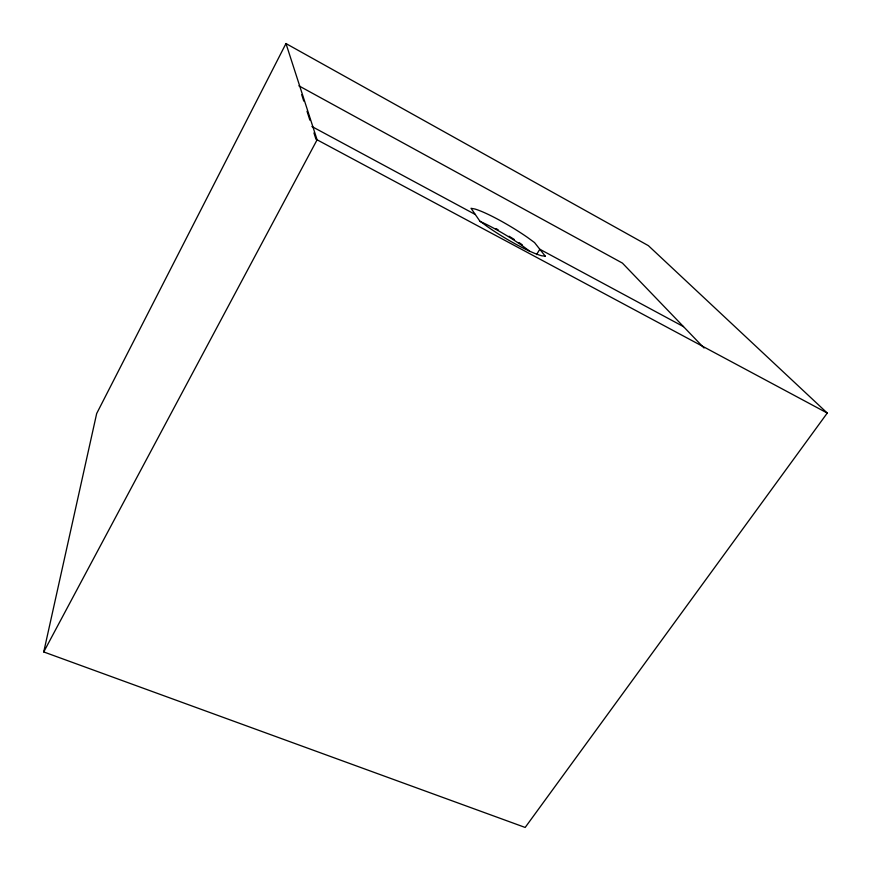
<?xml version="1.0" encoding="UTF-8"?>
<svg xmlns="http://www.w3.org/2000/svg" width="871" height="871" viewBox="0 0 871 871"><rect width="100%" height="100%" fill="white"/><g stroke="black" fill="none" stroke-linecap="round" stroke-linejoin="round"><path stroke-width="1.31" d="M43.735 651.943L96.67 413.54L285.971 43.55L648.362 245.644L827.265 413.05L525.169 827.45L43.735 651.943L317.098 139.806L285.971 43.55M536.536 254.593L539.813 249.248L683.495 326.636M317.098 139.806L827.265 413.05M311.905 126.513L475.305 214.516M298.873 85.826L622.406 263.086L704.051 348.008M529.394 250.979L522.284 245.731A45.27 6.696 31 0 0 479.681 221.267M301.725 94.721L303.761 101.08M307.017 111.248L309.869 120.154M313.941 132.893L315.988 139.273M495.991 228.594A50.355 7.447 31 0 1 498.168 229.813M509.045 236.215A50.355 7.447 31 0 1 514.38 239.558M518.964 242.552A50.355 7.447 31 0 1 522.284 244.795M545.268 256.172L541.795 255.791A45.379 6.358 31 0 1 487.096 226.416L479.736 220.951L471.026 208.289L474.956 209.029A45.379 6.358 31 0 1 527.38 237.337L534.533 242.563L545.268 256.172"/></g></svg>
